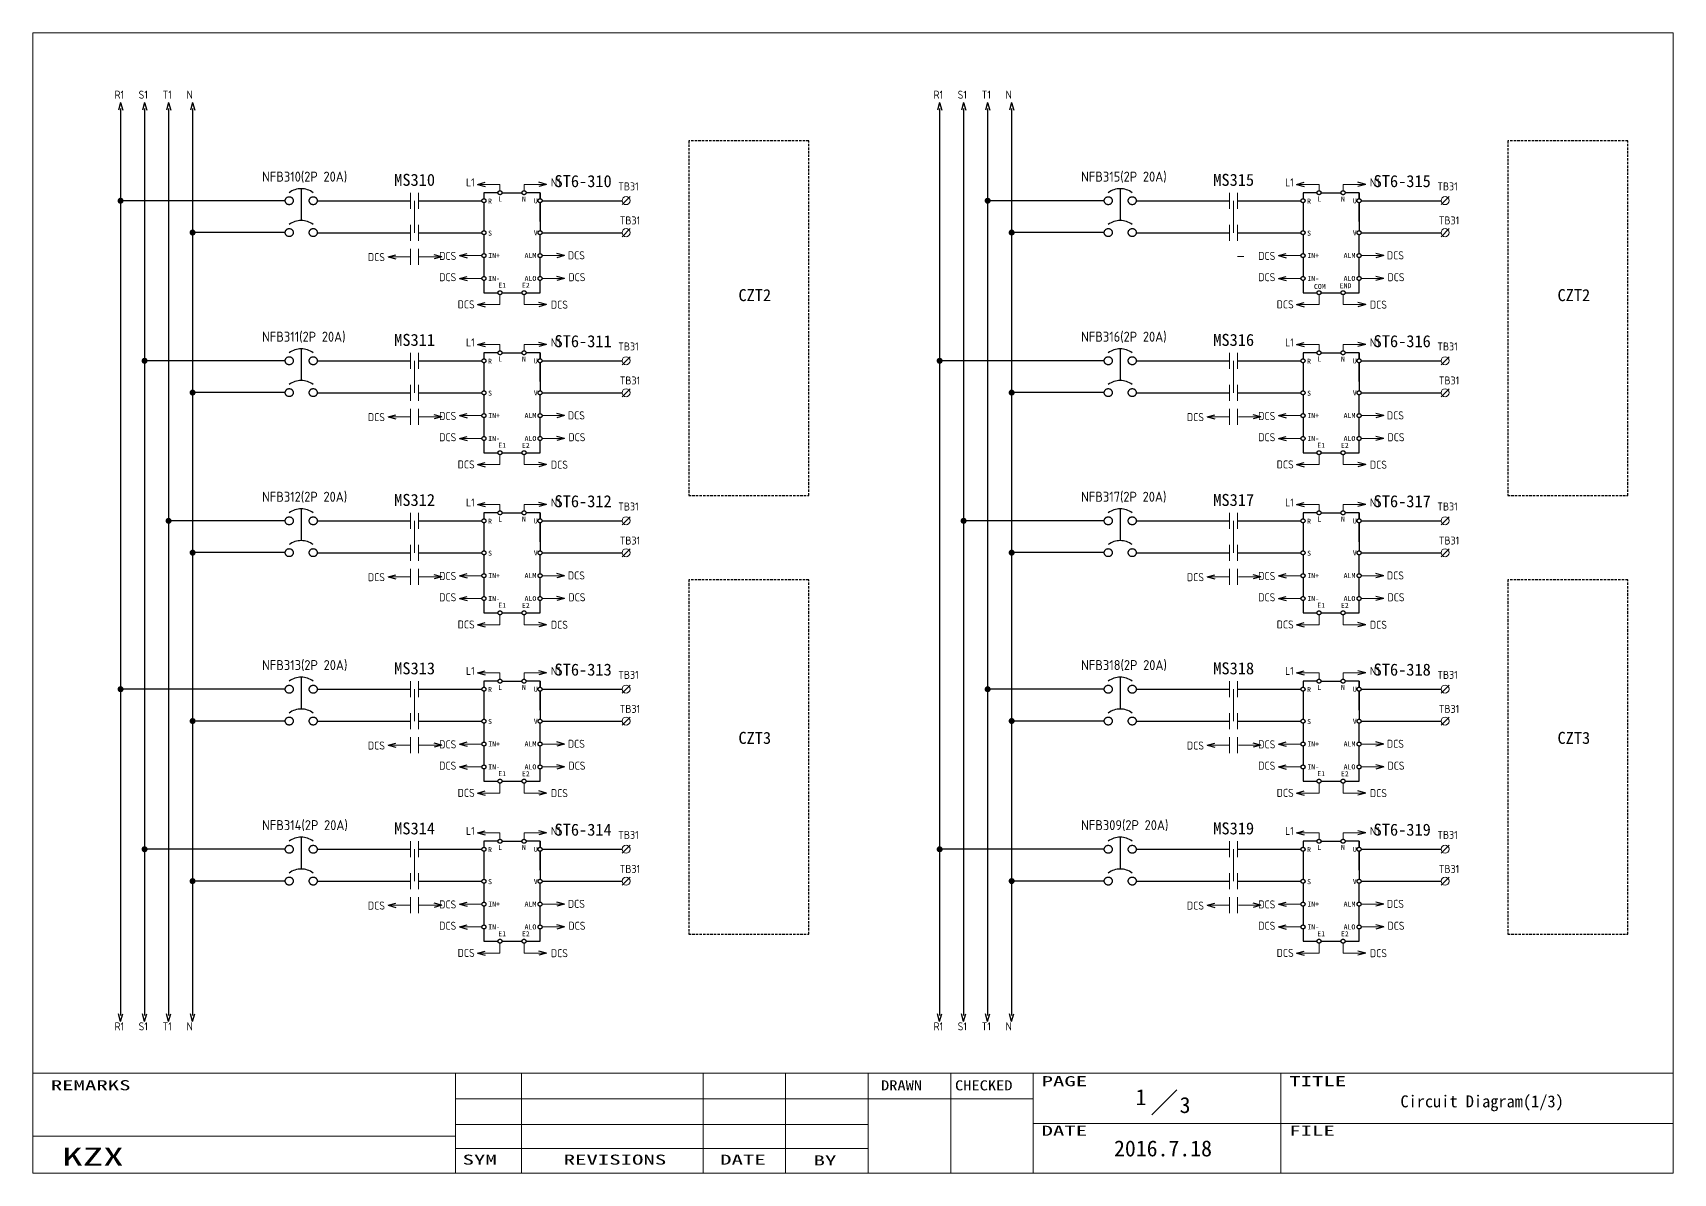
# Model space of a CAD drawing. Extents: x -319 to 2858, y -2689 to 285.
# Drawn here: x 356.9 to 766.9, y -1037.1 to -752.1 of the extents above; entities that cross this region are included whole.
import ezdxf
from ezdxf.enums import TextEntityAlignment as Align

# ---------------------------------------------------------------- set-up
doc = ezdxf.new("R2010")
doc.units = 0
doc.header["$LTSCALE"] = 0.3
doc.header["$MEASUREMENT"] = 0
doc.linetypes.add('実線', pattern=[20001, 20000, -1])
doc.linetypes.add('破線', pattern=[3, 2, -1])
doc.layers.get('0').update_dxf_attribs({"linetype": '実線'})
for name, color, linetype, lineweight in [('01図枠', 5, 'CONTINUOUS', 9), ('02接続図', 7, 'CONTINUOUS', 5), ('10外形', 7, 'CONTINUOUS', 9)]:
    doc.layers.add(name, color=color, linetype=linetype, lineweight=lineweight)
for name, color, linetype in [('04部品記号', 3, 'CONTINUOUS'), ('05線番', 4, 'CONTINUOUS'), ('BLOCK', 7, 'CONTINUOUS'), ('図形１', 7, '実線'), ('虚线', 253, '破線')]:
    doc.layers.add(name, color=color, linetype=linetype)
doc.styles.add('電気標準', font='ISOCP.shx', dxfattribs={"height": 2.5, "bigfont": 'extfont.shx'})
doc.styles.add('ＭＳＰゴシック', font='')
doc.styles.get('ＭＳＰゴシック').set_extended_font_data('SimSun')

# ---------------------------------------------------------------- blocks, each defined once
blk = doc.blocks.new('矢印（右向）')
at = {"layer": 'BLOCK'}
for q in [(-1.93, 0.52), (-1.93, -0.52)]:
    blk.add_line((0, 0), q, dxfattribs=at)

msp = doc.modelspace()

# ---------------------------------------------------------------- linework, layer by layer
for p, q in [((424.03, -791.07), (424.03, -799.02)), ((628.74, -791.07), (628.74, -799.02)), ((420.03, -794.07), (378.89, -794.07)), ((428.03, -794.07), (451.38, -794.07)), ((453.38, -794.07), (469.21, -794.07)), ((473.21, -792.07), (469.71, -792.07)), ((469.71, -792.07), (469.71, -793.57)), ((469.71, -794.57), (469.71, -801.57)), ((474.21, -792.07), (479.23, -792.07)), ((483.73, -792.07), (480.23, -792.07)), ((483.73, -793.57), (483.73, -792.07)), ((483.73, -792.07), (483.73, -793.57)), ((483.73, -799.28), (483.73, -794.57)), ((483.73, -794.57), (483.73, -801.57)), ((484.23, -794.07), (486.23, -794.07)), ((484.23, -794.07), (504.23, -794.07)), ((624.74, -794.07), (595.6, -794.07)), ((632.74, -794.07), (656.09, -794.07)), ((658.09, -794.07), (673.93, -794.07)), ((677.93, -792.07), (674.43, -792.07)), ((674.43, -792.07), (674.43, -793.57)), ((674.43, -794.57), (674.43, -801.57)), ((678.93, -792.07), (683.94, -792.07)), ((688.44, -792.07), (684.94, -792.07)), ((688.44, -793.57), (688.44, -792.07)), ((688.44, -792.07), (688.44, -793.57)), ((688.44, -799.28), (688.44, -794.57)), ((688.44, -794.57), (688.44, -801.57)), ((688.94, -794.07), (690.94, -794.07)), ((688.94, -794.07), (708.94, -794.07)), ((420.03, -802.02), (396.89, -802.02)), ((420.03, -802.02), (396.89, -802.02)), ((428.03, -802.07), (451.38, -802.07)), ((453.38, -802.07), (469.21, -802.07)), ((469.71, -802.57), (469.71, -807.28)), ((483.73, -807.28), (483.73, -802.57)), ((484.23, -802.07), (504.23, -802.07)), ((624.74, -802.02), (601.6, -802.02)), ((624.74, -802.02), (601.6, -802.02)), ((632.74, -802.07), (656.09, -802.07)), ((658.09, -802.07), (673.93, -802.07)), ((674.43, -802.57), (674.43, -807.28)), ((688.44, -807.28), (688.44, -802.57)), ((688.94, -802.07), (708.94, -802.07)), ((469.71, -808.28), (469.71, -812.99)), ((483.73, -812.99), (483.73, -808.28)), ((674.43, -808.28), (674.43, -812.99)), ((688.44, -812.99), (688.44, -808.28)), ((469.71, -813.99), (469.71, -817.05)), ((483.73, -817.05), (483.73, -813.99)), ((674.43, -813.99), (674.43, -817.05)), ((688.44, -817.05), (688.44, -813.99)), ((469.71, -817.05), (473.21, -817.05)), ((474.21, -817.05), (479.23, -817.05)), ((480.23, -817.05), (483.73, -817.05)), ((674.43, -817.05), (677.93, -817.05)), ((678.93, -817.05), (683.94, -817.05)), ((684.94, -817.05), (688.44, -817.05)), ((424.03, -831.07), (424.03, -839.02)), ((473.21, -832.07), (469.71, -832.07)), ((469.71, -832.07), (469.71, -833.57)), ((474.21, -832.07), (479.23, -832.07)), ((483.73, -832.07), (480.23, -832.07)), ((483.73, -833.57), (483.73, -832.07)), ((483.73, -832.07), (483.73, -833.57)), ((628.74, -831.07), (628.74, -839.02)), ((677.93, -832.07), (674.43, -832.07)), ((674.43, -832.07), (674.43, -833.57)), ((678.93, -832.07), (683.94, -832.07)), ((688.44, -832.07), (684.94, -832.07)), ((688.44, -833.57), (688.44, -832.07)), ((688.44, -832.07), (688.44, -833.57)), ((420.03, -834.07), (384.89, -834.07)), ((428.03, -834.07), (451.38, -834.07)), ((453.38, -834.07), (469.21, -834.07)), ((469.71, -834.57), (469.71, -841.57)), ((483.73, -839.28), (483.73, -834.57)), ((483.73, -834.57), (483.73, -841.57)), ((484.23, -834.07), (486.23, -834.07)), ((484.23, -834.07), (504.23, -834.07)), ((624.74, -834.07), (583.6, -834.07)), ((632.74, -834.07), (656.09, -834.07)), ((658.09, -834.07), (673.93, -834.07)), ((674.43, -834.57), (674.43, -841.57)), ((688.44, -839.28), (688.44, -834.57)), ((688.44, -834.57), (688.44, -841.57)), ((688.94, -834.07), (690.94, -834.07)), ((688.94, -834.07), (708.94, -834.07)), ((420.03, -842.02), (396.89, -842.02)), ((428.03, -842.07), (451.38, -842.07)), ((453.38, -842.07), (469.21, -842.07)), ((469.71, -842.57), (469.71, -847.28)), ((483.73, -847.28), (483.73, -842.57)), ((484.23, -842.07), (504.23, -842.07)), ((624.74, -842.02), (601.6, -842.02)), ((632.74, -842.07), (656.09, -842.07)), ((658.09, -842.07), (673.93, -842.07)), ((674.43, -842.57), (674.43, -847.28)), ((688.44, -847.28), (688.44, -842.57)), ((688.94, -842.07), (708.94, -842.07)), ((469.71, -848.28), (469.71, -852.99)), ((483.73, -852.99), (483.73, -848.28)), ((674.43, -848.28), (674.43, -852.99)), ((688.44, -852.99), (688.44, -848.28)), ((469.71, -853.99), (469.71, -857.05)), ((483.73, -857.05), (483.73, -853.99)), ((674.43, -853.99), (674.43, -857.05)), ((688.44, -857.05), (688.44, -853.99)), ((469.71, -857.05), (473.21, -857.05)), ((474.21, -857.05), (479.23, -857.05)), ((480.23, -857.05), (483.73, -857.05)), ((674.43, -857.05), (677.93, -857.05)), ((678.93, -857.05), (683.94, -857.05)), ((684.94, -857.05), (688.44, -857.05)), ((424.03, -871.07), (424.03, -879.02)), ((473.21, -872.07), (469.71, -872.07)), ((469.71, -872.07), (469.71, -873.57)), ((474.21, -872.07), (479.23, -872.07)), ((483.73, -872.07), (480.23, -872.07)), ((483.73, -873.57), (483.73, -872.07)), ((483.73, -872.07), (483.73, -873.57)), ((628.74, -871.07), (628.74, -879.02)), ((677.93, -872.07), (674.43, -872.07)), ((674.43, -872.07), (674.43, -873.57)), ((678.93, -872.07), (683.94, -872.07)), ((688.44, -872.07), (684.94, -872.07)), ((688.44, -873.57), (688.44, -872.07)), ((688.44, -872.07), (688.44, -873.57)), ((420.03, -874.07), (390.89, -874.07)), ((428.03, -874.07), (451.38, -874.07)), ((453.38, -874.07), (469.21, -874.07)), ((469.71, -874.57), (469.71, -881.57)), ((483.73, -879.28), (483.73, -874.57)), ((483.73, -874.57), (483.73, -881.57)), ((484.23, -874.07), (486.23, -874.07)), ((484.23, -874.07), (504.23, -874.07)), ((624.74, -874.07), (589.6, -874.07)), ((632.74, -874.07), (656.09, -874.07)), ((658.09, -874.07), (673.93, -874.07)), ((674.43, -874.57), (674.43, -881.57)), ((688.44, -879.28), (688.44, -874.57)), ((688.44, -874.57), (688.44, -881.57)), ((688.94, -874.07), (690.94, -874.07)), ((688.94, -874.07), (708.94, -874.07)), ((420.03, -882.02), (396.89, -882.02)), ((428.03, -882.07), (451.38, -882.07)), ((453.38, -882.07), (469.21, -882.07)), ((469.71, -882.57), (469.71, -887.28)), ((483.73, -887.28), (483.73, -882.57)), ((484.23, -882.07), (504.23, -882.07)), ((624.74, -882.02), (601.6, -882.02)), ((632.74, -882.07), (656.09, -882.07)), ((658.09, -882.07), (673.93, -882.07)), ((674.43, -882.57), (674.43, -887.28)), ((688.44, -887.28), (688.44, -882.57)), ((688.94, -882.07), (708.94, -882.07)), ((469.71, -888.28), (469.71, -892.99)), ((483.73, -892.99), (483.73, -888.28)), ((674.43, -888.28), (674.43, -892.99)), ((688.44, -892.99), (688.44, -888.28)), ((469.71, -893.99), (469.71, -897.05)), ((469.71, -897.05), (473.21, -897.05)), ((474.21, -897.05), (479.23, -897.05)), ((480.23, -897.05), (483.73, -897.05)), ((483.73, -897.05), (483.73, -893.99)), ((674.43, -893.99), (674.43, -897.05)), ((674.43, -897.05), (677.93, -897.05)), ((678.93, -897.05), (683.94, -897.05)), ((684.94, -897.05), (688.44, -897.05)), ((688.44, -897.05), (688.44, -893.99)), ((424.03, -913.15), (424.03, -921.1)), ((473.21, -914.15), (469.71, -914.15)), ((469.71, -914.15), (469.71, -915.65)), ((474.21, -914.15), (479.23, -914.15)), ((483.73, -914.15), (480.23, -914.15)), ((483.73, -915.65), (483.73, -914.15)), ((483.73, -914.15), (483.73, -915.65)), ((628.74, -913.15), (628.74, -921.1)), ((677.93, -914.15), (674.43, -914.15)), ((674.43, -914.15), (674.43, -915.65)), ((678.93, -914.15), (683.94, -914.15)), ((688.44, -914.15), (684.94, -914.15)), ((688.44, -915.65), (688.44, -914.15)), ((688.44, -914.15), (688.44, -915.65)), ((420.03, -916.15), (378.89, -916.15)), ((428.03, -916.15), (451.38, -916.15)), ((453.38, -916.15), (469.21, -916.15)), ((469.71, -916.65), (469.71, -923.65)), ((483.73, -921.36), (483.73, -916.65)), ((483.73, -916.65), (483.73, -923.65)), ((484.23, -916.15), (486.23, -916.15)), ((484.23, -916.15), (504.23, -916.15)), ((624.74, -916.15), (595.6, -916.15)), ((632.74, -916.15), (656.09, -916.15)), ((658.09, -916.15), (673.93, -916.15)), ((674.43, -916.65), (674.43, -923.65)), ((688.44, -921.36), (688.44, -916.65)), ((688.44, -916.65), (688.44, -923.65)), ((688.94, -916.15), (690.94, -916.15)), ((688.94, -916.15), (708.94, -916.15)), ((420.03, -924.1), (396.89, -924.1)), ((420.03, -924.1), (396.89, -924.1)), ((428.03, -924.15), (451.38, -924.15)), ((453.38, -924.15), (469.21, -924.15)), ((469.71, -924.65), (469.71, -929.36)), ((483.73, -929.36), (483.73, -924.65)), ((484.23, -924.15), (504.23, -924.15)), ((624.74, -924.1), (601.6, -924.1)), ((624.74, -924.1), (601.6, -924.1)), ((632.74, -924.15), (656.09, -924.15)), ((658.09, -924.15), (673.93, -924.15)), ((674.43, -924.65), (674.43, -929.36)), ((688.44, -929.36), (688.44, -924.65)), ((688.94, -924.15), (708.94, -924.15)), ((469.71, -930.36), (469.71, -935.07)), ((483.73, -935.07), (483.73, -930.36)), ((674.43, -930.36), (674.43, -935.07)), ((688.44, -935.07), (688.44, -930.36)), ((469.71, -936.07), (469.71, -939.13)), ((483.73, -939.13), (483.73, -936.07)), ((674.43, -936.07), (674.43, -939.13)), ((688.44, -939.13), (688.44, -936.07)), ((469.71, -939.13), (473.21, -939.13)), ((474.21, -939.13), (479.23, -939.13)), ((480.23, -939.13), (483.73, -939.13)), ((674.43, -939.13), (677.93, -939.13)), ((678.93, -939.13), (683.94, -939.13)), ((684.94, -939.13), (688.44, -939.13)), ((424.03, -953.15), (424.03, -961.1)), ((473.21, -954.15), (469.71, -954.15)), ((469.71, -954.15), (469.71, -955.65)), ((474.21, -954.15), (479.23, -954.15)), ((483.73, -954.15), (480.23, -954.15)), ((483.73, -955.65), (483.73, -954.15)), ((483.73, -954.15), (483.73, -955.65)), ((628.74, -953.15), (628.74, -961.1)), ((677.93, -954.15), (674.43, -954.15)), ((674.43, -954.15), (674.43, -955.65)), ((678.93, -954.15), (683.94, -954.15)), ((688.44, -954.15), (684.94, -954.15)), ((688.44, -955.65), (688.44, -954.15)), ((688.44, -954.15), (688.44, -955.65)), ((420.03, -956.15), (384.89, -956.15)), ((428.03, -956.15), (451.38, -956.15)), ((453.38, -956.15), (469.21, -956.15)), ((469.71, -956.65), (469.71, -963.65)), ((483.73, -961.36), (483.73, -956.65)), ((483.73, -956.65), (483.73, -963.65)), ((484.23, -956.15), (486.23, -956.15)), ((484.23, -956.15), (504.23, -956.15)), ((624.74, -956.15), (583.6, -956.15)), ((632.74, -956.15), (656.09, -956.15)), ((658.09, -956.15), (673.93, -956.15)), ((674.43, -956.65), (674.43, -963.65)), ((688.44, -961.36), (688.44, -956.65)), ((688.44, -956.65), (688.44, -963.65)), ((688.94, -956.15), (690.94, -956.15)), ((688.94, -956.15), (708.94, -956.15)), ((420.03, -964.1), (396.89, -964.1)), ((428.03, -964.15), (451.38, -964.15)), ((453.38, -964.15), (469.21, -964.15)), ((469.71, -964.65), (469.71, -969.36)), ((483.73, -969.36), (483.73, -964.65)), ((484.23, -964.15), (504.23, -964.15)), ((624.74, -964.1), (601.6, -964.1)), ((632.74, -964.15), (656.09, -964.15)), ((658.09, -964.15), (673.93, -964.15)), ((674.43, -964.65), (674.43, -969.36)), ((688.44, -969.36), (688.44, -964.65)), ((688.94, -964.15), (708.94, -964.15)), ((469.71, -970.36), (469.71, -975.07)), ((483.73, -975.07), (483.73, -970.36)), ((674.43, -970.36), (674.43, -975.07)), ((688.44, -975.07), (688.44, -970.36)), ((469.71, -976.07), (469.71, -979.13)), ((469.71, -979.13), (473.21, -979.13)), ((474.21, -979.13), (479.23, -979.13)), ((480.23, -979.13), (483.73, -979.13)), ((483.73, -979.13), (483.73, -976.07)), ((674.43, -976.07), (674.43, -979.13)), ((674.43, -979.13), (677.93, -979.13)), ((678.93, -979.13), (683.94, -979.13)), ((684.94, -979.13), (688.44, -979.13)), ((688.44, -979.13), (688.44, -976.07))]:
    msp.add_line(p, q)
for centre in [(469.71, -794.07), (473.71, -792.07), (479.73, -792.07), (483.73, -794.07), (674.43, -794.07), (678.43, -792.07), (684.44, -792.07), (688.44, -794.07), (469.71, -802.07), (483.73, -802.07), (674.43, -802.07), (688.44, -802.07), (469.71, -807.78), (483.73, -807.78), (674.43, -807.78), (688.44, -807.78), (469.71, -813.49), (483.73, -813.49), (674.43, -813.49), (688.44, -813.49), (473.71, -817.05), (479.73, -817.05), (678.43, -817.05), (684.44, -817.05), (473.71, -832.07), (479.73, -832.07), (678.43, -832.07), (684.44, -832.07), (469.71, -834.07), (483.73, -834.07), (674.43, -834.07), (688.44, -834.07), (469.71, -842.07), (483.73, -842.07), (674.43, -842.07), (688.44, -842.07), (469.71, -847.78), (483.73, -847.78), (674.43, -847.78), (688.44, -847.78), (469.71, -853.49), (473.71, -857.05), (479.73, -857.05), (483.73, -853.49), (674.43, -853.49), (678.43, -857.05), (684.44, -857.05), (688.44, -853.49), (473.71, -872.07), (479.73, -872.07), (678.43, -872.07), (684.44, -872.07), (469.71, -874.07), (483.73, -874.07), (674.43, -874.07), (688.44, -874.07), (469.71, -882.07), (483.73, -882.07), (674.43, -882.07), (688.44, -882.07), (469.71, -887.78), (483.73, -887.78), (674.43, -887.78), (688.44, -887.78), (469.71, -893.49), (483.73, -893.49), (674.43, -893.49), (688.44, -893.49), (473.71, -897.05), (479.73, -897.05), (678.43, -897.05), (684.44, -897.05), (473.71, -914.15), (479.73, -914.15), (678.43, -914.15), (684.44, -914.15), (469.71, -916.15), (483.73, -916.15), (674.43, -916.15), (688.44, -916.15), (469.71, -924.15), (483.73, -924.15), (674.43, -924.15), (688.44, -924.15), (469.71, -929.86), (483.73, -929.86), (674.43, -929.86), (688.44, -929.86), (469.71, -935.57), (473.71, -939.13), (479.73, -939.13), (483.73, -935.57), (674.43, -935.57), (678.43, -939.13), (684.44, -939.13), (688.44, -935.57), (473.71, -954.15), (479.73, -954.15), (678.43, -954.15), (684.44, -954.15), (469.71, -956.15), (483.73, -956.15), (674.43, -956.15), (688.44, -956.15), (469.71, -964.15), (483.73, -964.15), (674.43, -964.15), (688.44, -964.15), (469.71, -969.86), (483.73, -969.86), (674.43, -969.86), (688.44, -969.86), (469.71, -975.57), (483.73, -975.57), (674.43, -975.57), (688.44, -975.57), (473.71, -979.13), (479.73, -979.13), (678.43, -979.13), (684.44, -979.13)]:
    msp.add_circle(centre, 0.5)
at = {"layer": '01図枠', "linetype": 'Continuous', "lineweight": 5}
for p, q in [((356.95, -1037.1), (356.95, -752.1)), ((356.95, -752.1), (766.95, -752.1)), ((766.95, -752.1), (766.95, -1037.1)), ((356.95, -1012.1), (766.95, -1012.1)), ((462.56, -1012.1), (462.56, -1037.1)), ((479.07, -1012.1), (479.07, -1037.1)), ((524.47, -1012.1), (524.47, -1037.1)), ((545.1, -1012.1), (545.1, -1037.1)), ((565.74, -1012.1), (565.74, -1037.1)), ((586.38, -1037.1), (586.38, -1012.1)), ((607.01, -1012.1), (607.01, -1037.1)), ((668.92, -1037.1), (668.92, -1012.1)), ((642.87, -1016.29), (636.68, -1022.49)), ((462.56, -1018.53), (565.74, -1018.53)), ((565.74, -1018.53), (607.01, -1018.53)), ((462.56, -1024.96), (565.74, -1024.96)), ((607.01, -1024.72), (766.95, -1024.72)), ((462.56, -1027.82), (356.95, -1027.82)), ((462.56, -1030.91), (565.74, -1030.91)), ((766.95, -1037.1), (356.95, -1037.1))]:
    msp.add_line(p, q, dxfattribs=at)
at = {"layer": '02接続図', "linetype": 'Continuous'}
for p, q in [((451.38, -796.07), (451.38, -792.07)), ((452.38, -794.07), (452.38, -802.07)), ((453.38, -796.07), (453.38, -792.07)), ((504.23, -795.05), (506.23, -793.05)), ((656.09, -796.07), (656.09, -792.07)), ((657.09, -794.07), (657.09, -802.07)), ((658.09, -796.07), (658.09, -792.07)), ((708.94, -795.05), (710.94, -793.05)), ((451.38, -804.07), (451.38, -800.07)), ((453.38, -804.07), (453.38, -800.07)), ((504.23, -803.05), (506.23, -801.05)), ((656.09, -804.07), (656.09, -800.07)), ((658.09, -804.07), (658.09, -800.07)), ((708.94, -803.05), (710.94, -801.05)), ((451.38, -810.07), (451.38, -806.07)), ((453.38, -810.07), (453.38, -806.07)), ((451.38, -836.07), (451.38, -832.07)), ((453.38, -836.07), (453.38, -832.07)), ((656.09, -836.07), (656.09, -832.07)), ((658.09, -836.07), (658.09, -832.07)), ((452.38, -834.07), (452.38, -842.07)), ((504.23, -835.05), (506.23, -833.05)), ((657.09, -834.07), (657.09, -842.07)), ((708.94, -835.05), (710.94, -833.05)), ((451.38, -844.07), (451.38, -840.07)), ((453.38, -844.07), (453.38, -840.07)), ((656.09, -844.07), (656.09, -840.07)), ((658.09, -844.07), (658.09, -840.07)), ((504.23, -843.05), (506.23, -841.05)), ((708.94, -843.05), (710.94, -841.05)), ((451.38, -850.07), (451.38, -846.07)), ((453.38, -850.07), (453.38, -846.07)), ((656.09, -850.07), (656.09, -846.07)), ((658.09, -850.07), (658.09, -846.07)), ((451.38, -876.07), (451.38, -872.07)), ((453.38, -876.07), (453.38, -872.07)), ((504.23, -875.05), (506.23, -873.05)), ((656.09, -876.07), (656.09, -872.07)), ((658.09, -876.07), (658.09, -872.07)), ((708.94, -875.05), (710.94, -873.05)), ((452.38, -874.07), (452.38, -882.07)), ((657.09, -874.07), (657.09, -882.07)), ((451.38, -884.07), (451.38, -880.07)), ((453.38, -884.07), (453.38, -880.07)), ((504.23, -883.05), (506.23, -881.05)), ((656.09, -884.07), (656.09, -880.07)), ((658.09, -884.07), (658.09, -880.07)), ((708.94, -883.05), (710.94, -881.05)), ((451.38, -890.07), (451.38, -886.07)), ((453.38, -890.07), (453.38, -886.07)), ((656.09, -890.07), (656.09, -886.07)), ((658.09, -890.07), (658.09, -886.07)), ((451.38, -918.15), (451.38, -914.15)), ((453.38, -918.15), (453.38, -914.15)), ((656.09, -918.15), (656.09, -914.15)), ((658.09, -918.15), (658.09, -914.15)), ((452.38, -916.15), (452.38, -924.15)), ((504.23, -917.13), (506.23, -915.13)), ((657.09, -916.15), (657.09, -924.15)), ((708.94, -917.13), (710.94, -915.13)), ((451.38, -926.15), (451.38, -922.15)), ((453.38, -926.15), (453.38, -922.15)), ((656.09, -926.15), (656.09, -922.15)), ((658.09, -926.15), (658.09, -922.15)), ((504.23, -925.13), (506.23, -923.13)), ((708.94, -925.13), (710.94, -923.13)), ((451.38, -932.15), (451.38, -928.15)), ((453.38, -932.15), (453.38, -928.15)), ((656.09, -932.15), (656.09, -928.15)), ((658.09, -932.15), (658.09, -928.15)), ((451.38, -958.15), (451.38, -954.15)), ((453.38, -958.15), (453.38, -954.15)), ((504.23, -957.13), (506.23, -955.13)), ((656.09, -958.15), (656.09, -954.15)), ((658.09, -958.15), (658.09, -954.15)), ((708.94, -957.13), (710.94, -955.13)), ((452.38, -956.15), (452.38, -964.15)), ((657.09, -956.15), (657.09, -964.15)), ((451.38, -966.15), (451.38, -962.15)), ((453.38, -966.15), (453.38, -962.15)), ((504.23, -965.13), (506.23, -963.13)), ((656.09, -966.15), (656.09, -962.15)), ((658.09, -966.15), (658.09, -962.15)), ((708.94, -965.13), (710.94, -963.13)), ((451.38, -972.15), (451.38, -968.15)), ((453.38, -972.15), (453.38, -968.15)), ((656.09, -972.15), (656.09, -968.15)), ((658.09, -972.15), (658.09, -968.15))]:
    msp.add_line(p, q, dxfattribs=at)
for centre in [(505.23, -794.05), (709.94, -794.05), (505.23, -802.05), (709.94, -802.05), (505.23, -834.05), (709.94, -834.05), (505.23, -842.05), (709.94, -842.05), (505.23, -874.05), (709.94, -874.05), (505.23, -882.05), (709.94, -882.05), (505.23, -916.13), (709.94, -916.13), (505.23, -924.13), (709.94, -924.13), (505.23, -956.13), (709.94, -956.13), (505.23, -964.13), (709.94, -964.13)]:
    msp.add_circle(centre, 1, dxfattribs=at)
at = {"layer": '10外形'}
for p, q in [((473.71, -789.99), (468.07, -789.99)), ((473.71, -791.57), (473.71, -789.99)), ((479.73, -791.57), (479.73, -789.99)), ((479.73, -789.99), (485.37, -789.99)), ((678.43, -789.99), (672.78, -789.99)), ((678.43, -791.57), (678.43, -789.99)), ((684.44, -791.57), (684.44, -789.99)), ((684.44, -789.99), (690.09, -789.99)), ((451.38, -808.07), (445.73, -808.07)), ((453.54, -808.07), (459.19, -808.07)), ((469.21, -807.78), (463.57, -807.78)), ((484.23, -807.78), (489.87, -807.78)), ((659.63, -808.03), (658.09, -808.03)), ((659.63, -808.03), (659.63, -808.03)), ((673.93, -807.78), (668.28, -807.78)), ((688.94, -807.78), (694.59, -807.78)), ((469.21, -813.49), (463.57, -813.49)), ((484.23, -813.49), (489.87, -813.49)), ((673.93, -813.49), (668.28, -813.49)), ((688.94, -813.49), (694.59, -813.49)), ((473.71, -817.55), (473.71, -820.03)), ((479.73, -817.55), (479.73, -820.03)), ((678.43, -817.55), (678.43, -820.03)), ((684.44, -817.55), (684.44, -820.03)), ((473.71, -820.03), (468.07, -820.03)), ((479.73, -820.03), (485.37, -820.03)), ((678.43, -820.03), (672.78, -820.03)), ((684.44, -820.03), (690.09, -820.03)), ((473.71, -829.99), (468.07, -829.99)), ((473.71, -831.57), (473.71, -829.99)), ((479.73, -831.57), (479.73, -829.99)), ((479.73, -829.99), (485.37, -829.99)), ((678.43, -829.99), (672.78, -829.99)), ((678.43, -831.57), (678.43, -829.99)), ((684.44, -831.57), (684.44, -829.99)), ((684.44, -829.99), (690.09, -829.99)), ((451.38, -848.07), (445.73, -848.07)), ((453.54, -848.07), (459.19, -848.07)), ((469.21, -847.78), (463.57, -847.78)), ((484.23, -847.78), (489.87, -847.78)), ((656.09, -848.07), (650.44, -848.07)), ((658.26, -848.07), (663.9, -848.07)), ((673.93, -847.78), (668.28, -847.78)), ((688.94, -847.78), (694.59, -847.78)), ((469.21, -853.49), (463.57, -853.49)), ((484.23, -853.49), (489.87, -853.49)), ((673.93, -853.49), (668.28, -853.49)), ((688.94, -853.49), (694.59, -853.49)), ((473.71, -860.03), (468.07, -860.03)), ((473.71, -857.55), (473.71, -860.03)), ((479.73, -857.55), (479.73, -860.03)), ((479.73, -860.03), (485.37, -860.03)), ((678.43, -860.03), (672.78, -860.03)), ((678.43, -857.55), (678.43, -860.03)), ((684.44, -857.55), (684.44, -860.03)), ((684.44, -860.03), (690.09, -860.03)), ((473.71, -869.99), (468.07, -869.99)), ((473.71, -871.57), (473.71, -869.99)), ((479.73, -871.57), (479.73, -869.99)), ((479.73, -869.99), (485.37, -869.99)), ((678.43, -869.99), (672.78, -869.99)), ((678.43, -871.57), (678.43, -869.99)), ((684.44, -871.57), (684.44, -869.99)), ((684.44, -869.99), (690.09, -869.99)), ((451.38, -888.07), (445.73, -888.07)), ((453.54, -888.07), (459.19, -888.07)), ((469.21, -887.78), (463.57, -887.78)), ((484.23, -887.78), (489.87, -887.78)), ((656.09, -888.07), (650.44, -888.07)), ((658.26, -888.07), (663.9, -888.07)), ((673.93, -887.78), (668.28, -887.78)), ((688.94, -887.78), (694.59, -887.78)), ((469.21, -893.49), (463.57, -893.49)), ((484.23, -893.49), (489.87, -893.49)), ((673.93, -893.49), (668.28, -893.49)), ((688.94, -893.49), (694.59, -893.49)), ((473.71, -897.55), (473.71, -900.03)), ((479.73, -897.55), (479.73, -900.03)), ((678.43, -897.55), (678.43, -900.03)), ((684.44, -897.55), (684.44, -900.03)), ((473.71, -900.03), (468.07, -900.03)), ((479.73, -900.03), (485.37, -900.03)), ((678.43, -900.03), (672.78, -900.03)), ((684.44, -900.03), (690.09, -900.03)), ((473.71, -912.06), (468.07, -912.06)), ((473.71, -913.65), (473.71, -912.06)), ((479.73, -913.65), (479.73, -912.06)), ((479.73, -912.06), (485.37, -912.06)), ((678.43, -912.06), (672.78, -912.06)), ((678.43, -913.65), (678.43, -912.06)), ((684.44, -913.65), (684.44, -912.06)), ((684.44, -912.06), (690.09, -912.06)), ((451.38, -930.15), (445.73, -930.15)), ((453.54, -930.15), (459.19, -930.15)), ((469.21, -929.86), (463.57, -929.86)), ((484.23, -929.86), (489.87, -929.86)), ((656.09, -930.15), (650.44, -930.15)), ((658.26, -930.15), (663.9, -930.15)), ((673.93, -929.86), (668.28, -929.86)), ((688.94, -929.86), (694.59, -929.86)), ((469.21, -935.57), (463.57, -935.57)), ((484.23, -935.57), (489.87, -935.57)), ((673.93, -935.57), (668.28, -935.57)), ((688.94, -935.57), (694.59, -935.57)), ((473.71, -942.1), (468.07, -942.1)), ((473.71, -939.63), (473.71, -942.1)), ((479.73, -939.63), (479.73, -942.1)), ((479.73, -942.1), (485.37, -942.1)), ((678.43, -942.1), (672.78, -942.1)), ((678.43, -939.63), (678.43, -942.1)), ((684.44, -939.63), (684.44, -942.1)), ((684.44, -942.1), (690.09, -942.1)), ((473.71, -952.06), (468.07, -952.06)), ((473.71, -953.65), (473.71, -952.06)), ((479.73, -953.65), (479.73, -952.06)), ((479.73, -952.06), (485.37, -952.06)), ((678.43, -952.06), (672.78, -952.06)), ((678.43, -953.65), (678.43, -952.06)), ((684.44, -953.65), (684.44, -952.06)), ((684.44, -952.06), (690.09, -952.06)), ((451.38, -970.15), (445.73, -970.15)), ((453.54, -970.15), (459.19, -970.15)), ((469.21, -969.86), (463.57, -969.86)), ((484.23, -969.86), (489.87, -969.86)), ((656.09, -970.15), (650.44, -970.15)), ((658.26, -970.15), (663.9, -970.15)), ((673.93, -969.86), (668.28, -969.86)), ((688.94, -969.86), (694.59, -969.86)), ((469.21, -975.57), (463.57, -975.57)), ((484.23, -975.57), (489.87, -975.57)), ((673.93, -975.57), (668.28, -975.57)), ((688.94, -975.57), (694.59, -975.57)), ((473.71, -979.63), (473.71, -982.1)), ((479.73, -979.63), (479.73, -982.1)), ((678.43, -979.63), (678.43, -982.1)), ((684.44, -979.63), (684.44, -982.1)), ((473.71, -982.1), (468.07, -982.1)), ((479.73, -982.1), (485.37, -982.1)), ((678.43, -982.1), (672.78, -982.1)), ((684.44, -982.1), (690.09, -982.1))]:
    msp.add_line(p, q, dxfattribs=at)
at = {"layer": '図形１', "color": 7}
for p, q in [((378.89, -771), (378.89, -852.82)), ((384.89, -771), (384.89, -852.82)), ((390.89, -771), (390.89, -852.82)), ((396.89, -771), (396.89, -997.71)), ((583.6, -771), (583.6, -852.82)), ((589.6, -771), (589.6, -852.82)), ((595.6, -771), (595.6, -852.82)), ((601.6, -771), (601.6, -997.71)), ((378.89, -852.82), (378.89, -997.71)), ((384.89, -852.82), (384.89, -997.71)), ((390.89, -852.82), (390.89, -997.71)), ((583.6, -852.82), (583.6, -997.71)), ((589.6, -852.82), (589.6, -997.71)), ((595.6, -852.82), (595.6, -997.71))]:
    msp.add_line(p, q, dxfattribs=at)
at = {"layer": '図形１', "const_width": 0.75}
for points in [[(378.51, -794.07, 1), (379.26, -794.07, 1)], [(595.23, -794.07, 1), (595.98, -794.07, 1)], [(396.51, -802.02, 1), (397.26, -802.02, 1)], [(396.51, -802.02, 1), (397.26, -802.02, 1)], [(601.23, -802.02, 1), (601.98, -802.02, 1)], [(601.23, -802.02, 1), (601.98, -802.02, 1)], [(384.51, -834.07, 1), (385.26, -834.07, 1)], [(583.23, -834.07, 1), (583.98, -834.07, 1)], [(396.51, -842.02, 1), (397.26, -842.02, 1)], [(601.23, -842.02, 1), (601.98, -842.02, 1)], [(390.51, -874.07, 1), (391.26, -874.07, 1)], [(589.23, -874.07, 1), (589.98, -874.07, 1)], [(396.51, -882.02, 1), (397.26, -882.02, 1)], [(601.23, -882.02, 1), (601.98, -882.02, 1)], [(378.51, -916.15, 1), (379.26, -916.15, 1)], [(595.23, -916.15, 1), (595.98, -916.15, 1)], [(396.51, -924.1, 1), (397.26, -924.1, 1)], [(396.51, -924.1, 1), (397.26, -924.1, 1)], [(601.23, -924.1, 1), (601.98, -924.1, 1)], [(601.23, -924.1, 1), (601.98, -924.1, 1)], [(384.51, -956.15, 1), (385.26, -956.15, 1)], [(583.23, -956.15, 1), (583.98, -956.15, 1)], [(396.51, -964.1, 1), (397.26, -964.1, 1)], [(601.23, -964.1, 1), (601.98, -964.1, 1)]]:
    msp.add_lwpolyline(points, format="xyb", close=True, dxfattribs=at)
at = {"layer": '図形１'}
for centre in [(421.03, -794.07), (427.03, -794.07), (625.74, -794.07), (631.74, -794.07), (421.03, -802.02), (427.03, -802.02), (625.74, -802.02), (631.74, -802.02), (421.03, -834.07), (427.03, -834.07), (625.74, -834.07), (631.74, -834.07), (421.03, -842.02), (427.03, -842.02), (625.74, -842.02), (631.74, -842.02), (421.03, -874.07), (427.03, -874.07), (625.74, -874.07), (631.74, -874.07), (421.03, -882.02), (427.03, -882.02), (625.74, -882.02), (631.74, -882.02), (421.03, -916.15), (427.03, -916.15), (625.74, -916.15), (631.74, -916.15), (421.03, -924.1), (427.03, -924.1), (625.74, -924.1), (631.74, -924.1), (421.03, -956.15), (427.03, -956.15), (625.74, -956.15), (631.74, -956.15), (421.03, -964.1), (427.03, -964.1), (625.74, -964.1), (631.74, -964.1)]:
    msp.add_circle(centre, 1, dxfattribs=at)
for centre in [(424.03, -796.07), (628.74, -796.07), (424.03, -804.02), (628.74, -804.02), (424.03, -836.07), (628.74, -836.07), (424.03, -844.02), (628.74, -844.02), (424.03, -876.07), (628.74, -876.07), (424.03, -884.02), (628.74, -884.02), (424.03, -918.15), (628.74, -918.15), (424.03, -926.1), (628.74, -926.1), (424.03, -958.15), (628.74, -958.15), (424.03, -966.1), (628.74, -966.1)]:
    msp.add_arc(centre, 5, 53.1301, 126.8699, dxfattribs=at)
at = {"layer": '虚线'}
for p, q in [((520.88, -779.13), (520.88, -867.73)), ((550.88, -779.13), (520.88, -779.13)), ((550.88, -867.73), (550.88, -779.13)), ((725.59, -779.13), (725.59, -867.73)), ((755.59, -779.13), (725.59, -779.13)), ((755.59, -867.73), (755.59, -779.13)), ((520.88, -867.73), (550.88, -867.73)), ((725.59, -867.73), (755.59, -867.73)), ((520.88, -888.78), (520.88, -977.38)), ((550.88, -888.78), (520.88, -888.78)), ((550.88, -977.38), (550.88, -888.78)), ((725.59, -888.78), (725.59, -977.38)), ((755.59, -888.78), (725.59, -888.78)), ((755.59, -977.38), (755.59, -888.78)), ((520.88, -977.38), (550.88, -977.38)), ((725.59, -977.38), (755.59, -977.38))]:
    msp.add_line(p, q, dxfattribs=at)

# ---------------------------------------------------------------- block references
at = {"layer": '図形１', "color": 7, "xscale": -1}
for p, rotation in [((378.89, -769.5), 270), ((384.89, -769.5), 270), ((390.89, -769.5), 270), ((396.89, -769.5), 270), ((583.6, -769.5), 270), ((589.6, -769.5), 270), ((595.6, -769.5), 270), ((601.6, -769.5), 270), ((485.37, -789.99), 180), ((690.09, -789.99), 180), ((459.19, -808.07), 180), ((489.87, -807.78), 180), ((694.59, -807.78), 180), ((489.87, -813.49), 180), ((694.59, -813.49), 180), ((485.37, -820.03), 180), ((690.09, -820.03), 180), ((485.37, -829.99), 180), ((690.09, -829.99), 180), ((459.19, -848.07), 180), ((489.87, -847.78), 180), ((663.9, -848.07), 180), ((694.59, -847.78), 180), ((489.87, -853.49), 180), ((694.59, -853.49), 180), ((485.37, -860.03), 180), ((690.09, -860.03), 180), ((485.37, -869.99), 180), ((690.09, -869.99), 180), ((459.19, -888.07), 180), ((489.87, -887.78), 180), ((663.9, -888.07), 180), ((694.59, -887.78), 180), ((489.87, -893.49), 180), ((694.59, -893.49), 180), ((485.37, -900.03), 180), ((690.09, -900.03), 180), ((485.37, -912.06), 180), ((690.09, -912.06), 180), ((459.19, -930.15), 180), ((489.87, -929.86), 180), ((663.9, -930.15), 180), ((694.59, -929.86), 180), ((489.87, -935.57), 180), ((694.59, -935.57), 180), ((485.37, -942.1), 180), ((690.09, -942.1), 180), ((485.37, -952.06), 180), ((690.09, -952.06), 180), ((459.19, -970.15), 180), ((489.87, -969.86), 180), ((663.9, -970.15), 180), ((694.59, -969.86), 180), ((489.87, -975.57), 180), ((694.59, -975.57), 180), ((485.37, -982.1), 180), ((690.09, -982.1), 180)]:
    msp.add_blockref('矢印（右向）', p, dxfattribs=dict(at, rotation=rotation))
at = {"layer": '図形１', "color": 7}
for p, rotation in [((468.07, -789.99), 180), ((672.78, -789.99), 180), ((445.73, -808.07), 180), ((463.57, -807.78), 180), ((668.28, -807.78), 180), ((463.57, -813.49), 180), ((668.28, -813.49), 180), ((468.07, -820.03), 180), ((672.78, -820.03), 180), ((468.07, -829.99), 180), ((672.78, -829.99), 180), ((445.73, -848.07), 180), ((463.57, -847.78), 180), ((650.44, -848.07), 180), ((668.28, -847.78), 180), ((463.57, -853.49), 180), ((668.28, -853.49), 180), ((468.07, -860.03), 180), ((672.78, -860.03), 180), ((468.07, -869.99), 180), ((672.78, -869.99), 180), ((445.73, -888.07), 180), ((463.57, -887.78), 180), ((650.44, -888.07), 180), ((668.28, -887.78), 180), ((463.57, -893.49), 180), ((668.28, -893.49), 180), ((468.07, -900.03), 180), ((672.78, -900.03), 180), ((468.07, -912.06), 180), ((672.78, -912.06), 180), ((445.73, -930.15), 180), ((463.57, -929.86), 180), ((650.44, -930.15), 180), ((668.28, -929.86), 180), ((463.57, -935.57), 180), ((668.28, -935.57), 180), ((468.07, -942.1), 180), ((672.78, -942.1), 180), ((468.07, -952.06), 180), ((672.78, -952.06), 180), ((445.73, -970.15), 180), ((463.57, -969.86), 180), ((650.44, -970.15), 180), ((668.28, -969.86), 180), ((463.57, -975.57), 180), ((668.28, -975.57), 180), ((468.07, -982.1), 180), ((672.78, -982.1), 180), ((378.89, -999.21), 270), ((384.89, -999.21), 270), ((390.89, -999.21), 270), ((396.89, -999.21), 270), ((583.6, -999.21), 270), ((589.6, -999.21), 270), ((595.6, -999.21), 270), ((601.6, -999.21), 270)]:
    msp.add_blockref('矢印（右向）', p, dxfattribs=dict(at, rotation=rotation))

# ---------------------------------------------------------------- texts
at = {"layer": '01図枠', "linetype": 'Continuous', "lineweight": 5, "style": 'ＭＳＰゴシック'}
for s, height, width, p in [('REMARKS', 2.513, 1.666667, (361.44, -1013.86)), ('DRAWN', 2.513, 1.2, (568.95, -1013.89)), ('CHECKED', 2.513, 1.2, (587.45, -1013.89)), ('PAGE', 2.513, 1.666667, (609.08, -1012.85)), ('TITLE', 2.513, 1.666667, (670.99, -1012.85)), ('DATE', 2.513, 1.666667, (609.08, -1025.24)), ('FILE', 2.513, 1.666667, (670.99, -1025.24)), ('KZX', 4.523, 1.666667, (364.28, -1030.7)), ('SYM', 2.513, 1.666667, (464.36, -1032.46))]:
    msp.add_text(s, height=height, dxfattribs=dict(at, width=width)).set_placement(p, align=Align.TOP_LEFT)
at = {"layer": '01図枠', "linetype": 'Continuous', "lineweight": 5, "style": 'ＭＳＰゴシック', "width": 1.666667}
for s, p in [('REVISIONS', (502.45, -1032.46)), ('DATE', (534.45, -1032.46)), ('BY', (554.95, -1032.66))]:
    msp.add_text(s, height=2.513, dxfattribs=at).set_placement(p, align=Align.TOP_CENTER)
at = {"layer": '02接続図', "style": 'ＭＳＰゴシック'}
for s, p in [('1', (633.95, -1018.1)), ('3', (644.95, -1020.1)), ('2016.7.18', (639.43, -1030.94))]:
    msp.add_text(s, height=4, dxfattribs=at).set_placement(p, align=Align.MIDDLE)
msp.add_text('Circuit Diagram(1/3)', height=3, dxfattribs=at).set_placement((698.78, -1019.15), align=Align.MIDDLE_LEFT)
at = {"layer": '04部品記号', "linetype": 'Continuous', "style": 'ＭＳＰゴシック'}
for s, p in [('MS310', (452.38, -788.85)), ('ST6-310', (494.5, -789.17)), ('MS315', (657.1, -788.85)), ('ST6-315', (699.22, -789.17)), ('CZT2', (537.4, -817.66)), ('CZT2', (742.12, -817.66)), ('MS311', (452.38, -828.85)), ('ST6-311', (494.5, -829.17)), ('MS316', (657.1, -828.85)), ('ST6-316', (699.22, -829.17)), ('MS312', (452.38, -868.85)), ('ST6-312', (494.5, -869.17)), ('MS317', (657.1, -868.85)), ('ST6-317', (699.22, -869.17)), ('MS313', (452.38, -910.93)), ('ST6-313', (494.5, -911.25)), ('MS318', (657.1, -910.93)), ('ST6-318', (699.22, -911.25)), ('CZT3', (537.4, -928.31)), ('CZT3', (742.12, -928.31)), ('MS314', (452.38, -950.93)), ('ST6-314', (494.5, -951.25)), ('MS319', (657.1, -950.93)), ('ST6-319', (699.22, -951.25))]:
    msp.add_text(s, height=3, dxfattribs=at).set_placement(p, align=Align.MIDDLE_CENTER)
at = {"layer": '05線番', "style": 'ＭＳＰゴシック'}
for s, p in [('R', (470.74, -794.17)), ('L', (473.28, -793.61)), ('N', (479.2, -793.64)), ('U', (482.16, -794.1)), ('R', (675.45, -794.17)), ('L', (678, -793.61)), ('N', (683.91, -793.64)), ('U', (686.87, -794.1)), ('S', (470.74, -802.17)), ('V', (482.16, -802.1)), ('S', (675.45, -802.17)), ('V', (686.87, -802.1)), ('IN+', (470.79, -807.75)), ('ALM', (479.86, -807.75)), ('IN+', (675.5, -807.75)), ('ALM', (684.57, -807.75)), ('IN-', (470.78, -813.48)), ('E1', (473.28, -815.18)), ('E2', (479.2, -815.2)), ('ALO', (479.86, -813.48)), ('IN-', (675.5, -813.48)), ('COM', (677.16, -815.49)), ('END', (683.6, -815.3)), ('ALO', (684.57, -813.48)), ('R', (470.74, -834.17)), ('L', (473.28, -833.61)), ('N', (479.2, -833.64)), ('U', (482.16, -834.1)), ('R', (675.45, -834.17)), ('L', (678, -833.61)), ('N', (683.91, -833.64)), ('U', (686.87, -834.1)), ('S', (470.74, -842.17)), ('V', (482.16, -842.1)), ('S', (675.45, -842.17)), ('V', (686.87, -842.1)), ('IN+', (470.79, -847.75)), ('ALM', (479.86, -847.75)), ('IN+', (675.5, -847.75)), ('ALM', (684.57, -847.75)), ('IN-', (470.78, -853.48)), ('E1', (473.28, -855.18)), ('E2', (479.2, -855.2)), ('ALO', (479.86, -853.48)), ('IN-', (675.5, -853.48)), ('E1', (678, -855.18)), ('E2', (683.91, -855.2)), ('ALO', (684.57, -853.48)), ('L', (473.28, -873.61)), ('N', (479.2, -873.64)), ('L', (678, -873.61)), ('N', (683.91, -873.64)), ('R', (470.74, -874.17)), ('U', (482.16, -874.1)), ('R', (675.45, -874.17)), ('U', (686.87, -874.1)), ('V', (482.16, -882.1)), ('V', (686.87, -882.1)), ('S', (470.74, -882.17)), ('S', (675.45, -882.17)), ('IN+', (470.79, -887.75)), ('ALM', (479.86, -887.75)), ('IN+', (675.5, -887.75)), ('ALM', (684.57, -887.75)), ('IN-', (470.78, -893.48)), ('ALO', (479.86, -893.48)), ('IN-', (675.5, -893.48)), ('ALO', (684.57, -893.48)), ('E1', (473.28, -895.18)), ('E2', (479.2, -895.2)), ('E1', (678, -895.18)), ('E2', (683.91, -895.2)), ('R', (470.74, -916.24)), ('L', (473.28, -915.69)), ('N', (479.2, -915.71)), ('U', (482.16, -916.17)), ('R', (675.45, -916.24)), ('L', (678, -915.69)), ('N', (683.91, -915.71)), ('U', (686.87, -916.17)), ('S', (470.74, -924.24)), ('V', (482.16, -924.17)), ('S', (675.45, -924.24)), ('V', (686.87, -924.17)), ('IN+', (470.79, -929.83)), ('ALM', (479.86, -929.83)), ('IN+', (675.5, -929.83)), ('ALM', (684.57, -929.83)), ('IN-', (470.78, -935.56)), ('E1', (473.28, -937.25)), ('E2', (479.2, -937.28)), ('ALO', (479.86, -935.56)), ('IN-', (675.5, -935.56)), ('E1', (678, -937.25)), ('E2', (683.91, -937.28)), ('ALO', (684.57, -935.56)), ('L', (473.28, -955.69)), ('N', (479.2, -955.71)), ('L', (678, -955.69)), ('N', (683.91, -955.71)), ('R', (470.74, -956.24)), ('U', (482.16, -956.17)), ('R', (675.45, -956.24)), ('U', (686.87, -956.17)), ('S', (470.74, -964.24)), ('V', (482.16, -964.17)), ('S', (675.45, -964.24)), ('V', (686.87, -964.17)), ('IN+', (470.79, -969.83)), ('ALM', (479.86, -969.83)), ('IN+', (675.5, -969.83)), ('ALM', (684.57, -969.83)), ('IN-', (470.78, -975.56)), ('ALO', (479.86, -975.56)), ('IN-', (675.5, -975.56)), ('ALO', (684.57, -975.56)), ('E1', (473.28, -977.25)), ('E2', (479.2, -977.28)), ('E1', (678, -977.25)), ('E2', (683.91, -977.28))]:
    msp.add_text(s, height=1.25, dxfattribs=at).set_placement(p, align=Align.MIDDLE_LEFT)
at = {"layer": '図形１', "color": 7, "linetype": '実線', "style": '電気標準'}
for s, p in [('R1', (377.39, -768.57)), ('S1', (383.39, -768.57)), ('T1', (389.39, -768.57)), ('N', (395.39, -768.57)), ('R1', (582.1, -768.57)), ('S1', (588.1, -768.57)), ('T1', (594.1, -768.57)), ('N', (600.1, -768.57)), ('L1', (465.22, -790.48)), ('N1', (486.44, -790.48)), ('TB31', (503.27, -791.49)), ('L1', (669.94, -790.48)), ('N1', (691.15, -790.48)), ('TB31', (707.99, -791.49)), ('TB31', (503.64, -799.99)), ('TB31', (708.36, -799.99)), ('DCS', (440.7, -809.15)), ('DCS', (458.53, -808.86)), ('DCS', (490.68, -808.71)), ('DCS', (663.25, -808.86)), ('DCS', (695.39, -808.71)), ('DCS', (458.53, -814.18)), ('DCS', (490.82, -814.18)), ('DCS', (663.25, -814.18)), ('DCS', (695.54, -814.18)), ('DCS', (463.14, -820.97)), ('DCS', (486.44, -821.04)), ('DCS', (667.85, -820.97)), ('DCS', (691.15, -821.04)), ('L1', (465.22, -830.48)), ('N1', (486.44, -830.48)), ('TB31', (503.27, -831.49)), ('L1', (669.94, -830.48)), ('N1', (691.15, -830.48)), ('TB31', (707.99, -831.49)), ('TB31', (503.64, -839.99)), ('TB31', (708.36, -839.99)), ('DCS', (440.7, -849.15)), ('DCS', (458.53, -848.86)), ('DCS', (490.68, -848.71)), ('DCS', (645.41, -849.15)), ('DCS', (663.25, -848.86)), ('DCS', (695.39, -848.71)), ('DCS', (458.53, -854.18)), ('DCS', (490.82, -854.18)), ('DCS', (663.25, -854.18)), ('DCS', (695.54, -854.18)), ('DCS', (463.14, -860.97)), ('DCS', (486.44, -861.04)), ('DCS', (667.85, -860.97)), ('DCS', (691.15, -861.04)), ('L1', (465.22, -870.48)), ('N1', (486.44, -870.48)), ('L1', (669.94, -870.48)), ('N1', (691.15, -870.48)), ('TB31', (503.27, -871.49)), ('TB31', (707.99, -871.49)), ('TB31', (503.64, -879.99)), ('TB31', (708.36, -879.99)), ('DCS', (440.7, -889.15)), ('DCS', (458.53, -888.86)), ('DCS', (490.68, -888.71)), ('DCS', (645.41, -889.15)), ('DCS', (663.25, -888.86)), ('DCS', (695.39, -888.71)), ('DCS', (458.53, -894.18)), ('DCS', (490.82, -894.18)), ('DCS', (663.25, -894.18)), ('DCS', (695.54, -894.18)), ('DCS', (463.14, -900.97)), ('DCS', (486.44, -901.04)), ('DCS', (667.85, -900.97)), ('DCS', (691.15, -901.04)), ('L1', (465.22, -912.56)), ('N1', (486.44, -912.56)), ('TB31', (503.27, -913.57)), ('L1', (669.94, -912.56)), ('N1', (691.15, -912.56)), ('TB31', (707.99, -913.57)), ('TB31', (503.64, -922.07)), ('TB31', (708.36, -922.07)), ('DCS', (440.7, -931.23)), ('DCS', (458.53, -930.93)), ('DCS', (490.68, -930.79)), ('DCS', (645.41, -931.23)), ('DCS', (663.25, -930.93)), ('DCS', (695.39, -930.79)), ('DCS', (458.53, -936.26)), ('DCS', (490.82, -936.26)), ('DCS', (663.25, -936.26)), ('DCS', (695.54, -936.26)), ('DCS', (463.14, -943.05)), ('DCS', (486.44, -943.12)), ('DCS', (667.85, -943.05)), ('DCS', (691.15, -943.12)), ('L1', (465.22, -952.56)), ('N1', (486.44, -952.56)), ('L1', (669.94, -952.56)), ('N1', (691.15, -952.56)), ('TB31', (503.27, -953.57)), ('TB31', (707.99, -953.57)), ('TB31', (503.64, -962.07)), ('TB31', (708.36, -962.07)), ('DCS', (440.7, -971.23)), ('DCS', (458.53, -970.93)), ('DCS', (490.68, -970.79)), ('DCS', (645.41, -971.23)), ('DCS', (663.25, -970.93)), ('DCS', (695.39, -970.79)), ('DCS', (458.53, -976.26)), ('DCS', (490.82, -976.26)), ('DCS', (663.25, -976.26)), ('DCS', (695.54, -976.26)), ('DCS', (463.14, -983.05)), ('DCS', (486.44, -983.12)), ('DCS', (667.85, -983.05)), ('DCS', (691.15, -983.12)), ('R1', (377.39, -1001.41)), ('S1', (383.39, -1001.41)), ('T1', (389.39, -1001.41)), ('N', (395.39, -1001.41)), ('R1', (582.1, -1001.41)), ('S1', (588.1, -1001.41)), ('T1', (594.1, -1001.41)), ('N', (600.1, -1001.41))]:
    msp.add_text(s, height=2, dxfattribs=at).set_placement(p)
at = {"layer": '図形１', "color": 4, "style": '電気標準'}
for s, p in [('NFB310(2P 20A)', (414.25, -789.3)), ('NFB315(2P 20A)', (618.96, -789.3)), ('NFB311(2P 20A)', (414.25, -829.3)), ('NFB316(2P 20A)', (618.96, -829.3)), ('NFB312(2P 20A)', (414.25, -869.3)), ('NFB317(2P 20A)', (618.96, -869.3)), ('NFB313(2P 20A)', (414.25, -911.37)), ('NFB318(2P 20A)', (618.96, -911.37)), ('NFB314(2P 20A)', (414.25, -951.37)), ('NFB309(2P 20A)', (618.96, -951.37))]:
    msp.add_text(s, height=2.5, dxfattribs=at).set_placement(p)

doc.saveas('drawing.dxf')
